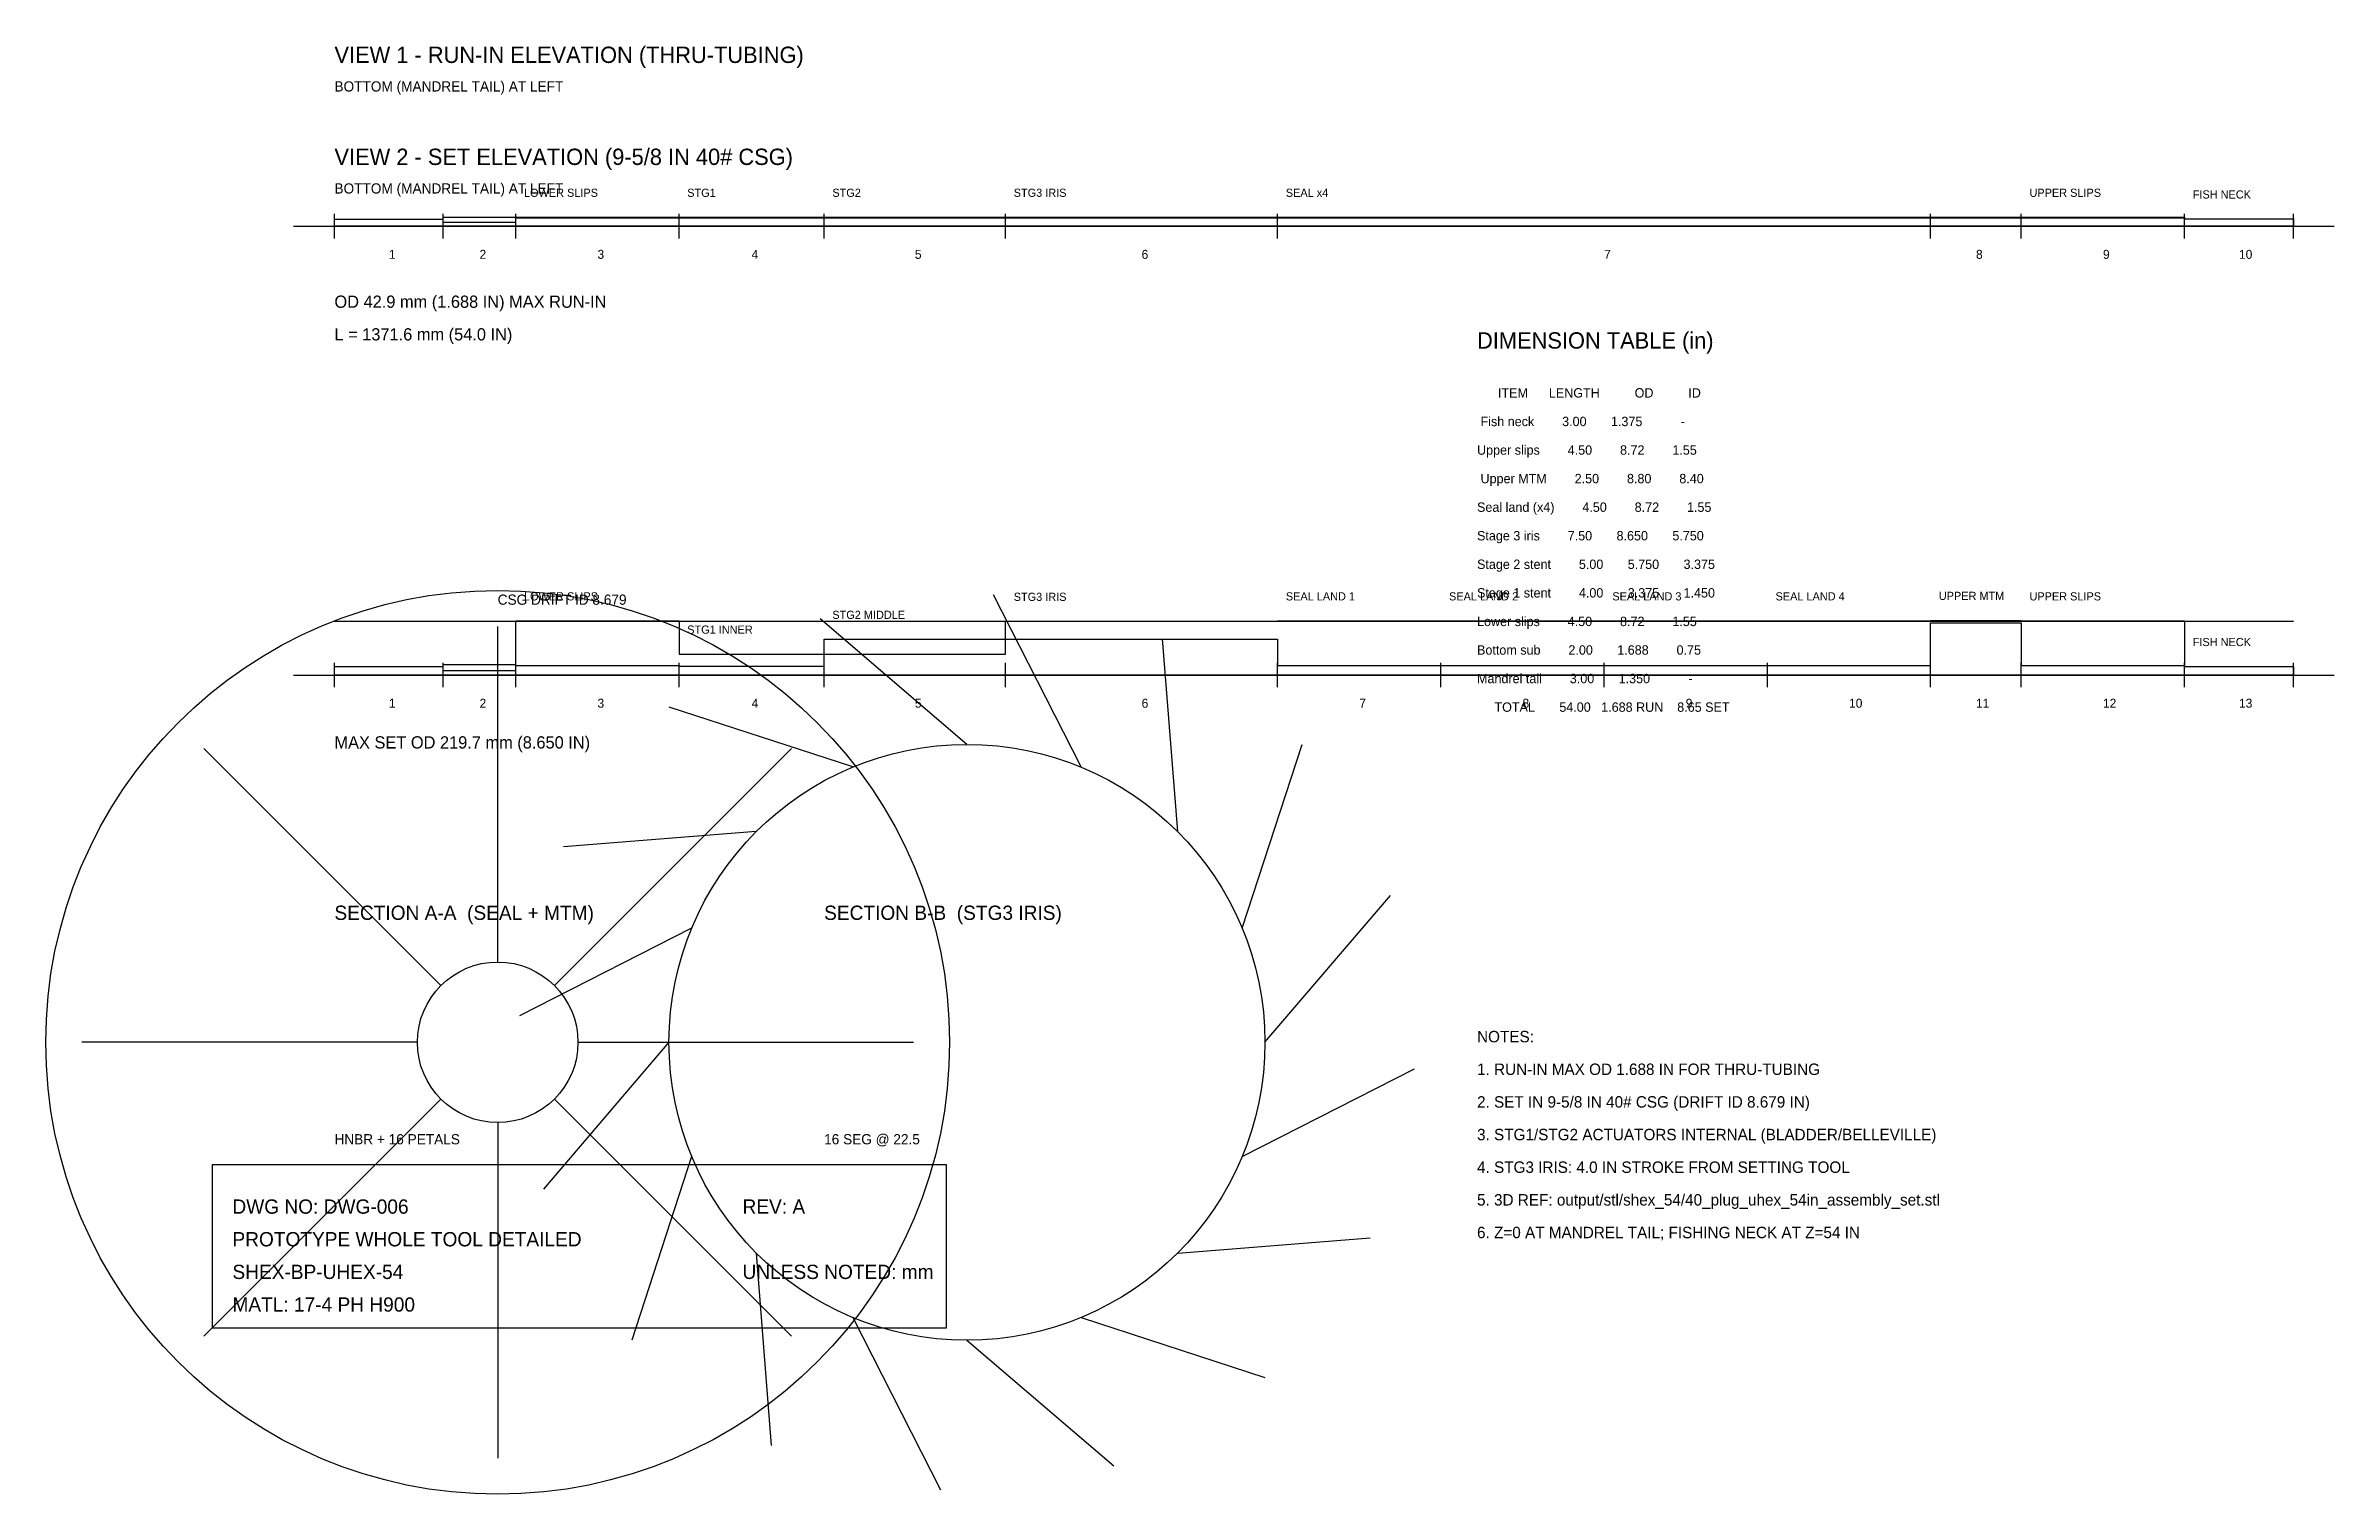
# Model space of a CAD drawing. Header units: millimetres. Extents: x -31 to 530, y -31 to 324.
import ezdxf

# ---------------------------------------------------------------- set-up
doc = ezdxf.new("R2010")
doc.units = ezdxf.units.MM
for name, color, linetype in [('CENTER', 1, 'Continuous'), ('DIM', 3, 'Continuous'), ('HIDDEN', 8, 'Continuous'), ('OUTLINE', 7, 'Continuous'), ('TEXT', 2, 'Continuous')]:
    doc.layers.add(name, color=color, linetype=linetype)

msp = doc.modelspace()

# ---------------------------------------------------------------- linework, layer by layer
at = {"layer": 'CENTER'}
for p, q in [((40, 277), (40, 283)), ((66.67, 277), (66.67, 283)), ((84.45, 277), (84.45, 283)), ((124.45, 277), (124.45, 283)), ((160.01, 277), (160.01, 283)), ((204.46, 277), (204.46, 283)), ((271.14, 277), (271.14, 283)), ((431.16, 277), (431.16, 283)), ((453.38, 277), (453.38, 283)), ((493.39, 277), (493.39, 283)), ((520.06, 277), (520.06, 283)), ((30, 280), (530.06, 280)), ((30, 170), (530.06, 170)), ((40, 167), (40, 173)), ((66.67, 167), (66.67, 173)), ((84.45, 167), (84.45, 173)), ((124.45, 167), (124.45, 173)), ((160.01, 167), (160.01, 173)), ((204.46, 167), (204.46, 173)), ((271.14, 167), (271.14, 173)), ((311.14, 167), (311.14, 173)), ((351.15, 167), (351.15, 173)), ((391.15, 167), (391.15, 173)), ((431.16, 167), (431.16, 173)), ((453.38, 167), (453.38, 173)), ((493.39, 167), (493.39, 173)), ((520.06, 167), (520.06, 173))]:
    msp.add_line(p, q, dxfattribs=at)
msp.add_circle((195, 80), 73.02, dxfattribs=at)
at = {"layer": 'DIM'}
msp.add_line((40, 183.23), (520.06, 183.23), dxfattribs=at)
at = {"layer": 'HIDDEN'}
for points in [[(66.67, 280.97), (84.45, 280.97), (84.45, 282.01), (124.45, 282.01), (124.45, 282.01), (160.01, 282.01), (160.01, 282.01), (204.46, 282.01), (204.46, 282.01), (271.14, 282.01), (271.14, 282.01), (431.16, 282.01), (431.16, 282.01), (453.38, 282.01), (453.38, 282.01), (493.39, 282.01)], [(66.67, 171.14), (84.45, 171.14), (84.45, 172.36), (124.45, 172.36), (124.45, 172.21), (160.01, 172.21), (160.01, 175.14), (204.46, 175.14), (204.46, 178.76), (271.14, 178.76), (271.14, 172.36), (311.14, 172.36), (311.14, 172.36), (351.15, 172.36), (351.15, 172.36), (391.15, 172.36), (391.15, 172.36), (431.16, 172.36), (431.16, 182.8), (453.38, 182.8), (453.38, 172.36), (493.39, 172.36)]]:
    msp.add_lwpolyline(points, dxfattribs=at)
msp.add_circle((80, 80), 19.68, dxfattribs=at)
at = {"layer": 'OUTLINE'}
for p, q in [((222.95, 147.47), (201.47, 189.66)), ((80, 99.69), (80, 181.88)), ((195, 153.02), (159.01, 183.79)), ((246.64, 131.64), (242.94, 178.84)), ((167.05, 147.47), (122.03, 162.12)), ((66.08, 93.92), (7.96, 152.04)), ((93.92, 93.92), (152.04, 152.04)), ((262.47, 107.95), (277.12, 152.97)), ((143.36, 131.64), (96.16, 127.94)), ((268.02, 80), (298.79, 115.99)), ((127.53, 107.95), (85.34, 86.47)), ((60.31, 80), (-21.88, 80)), ((121.98, 80), (91.21, 44.01)), ((99.69, 80), (181.88, 80)), ((262.47, 52.05), (304.66, 73.53)), ((66.08, 66.08), (7.96, 7.96)), ((93.92, 66.08), (152.04, 7.96)), ((80, 60.31), (80, -21.88)), ((127.53, 52.05), (112.88, 7.03)), ((143.36, 28.36), (147.06, -18.84)), ((246.64, 28.36), (293.84, 32.06)), ((167.05, 12.53), (188.53, -29.66)), ((222.95, 12.53), (267.97, -2.12)), ((195, 6.98), (230.99, -23.79))]:
    msp.add_line(p, q, dxfattribs=at)
for points in [[(40, 280), (40, 281.75), (66.67, 281.75), (66.67, 282.19), (84.45, 282.19), (84.45, 282.19), (124.45, 282.19), (124.45, 282.19), (160.01, 282.19), (160.01, 282.19), (204.46, 282.19), (204.46, 282.19), (271.14, 282.19), (271.14, 282.19), (431.16, 282.19), (431.16, 282.19), (453.38, 282.19), (453.38, 282.19), (493.39, 282.19), (493.39, 281.78), (520.06, 281.78), (520.06, 280), (40, 280)], [(40, 170), (40, 172.06), (66.67, 172.06), (66.67, 172.57), (84.45, 172.57), (84.45, 183.29), (124.45, 183.29), (124.45, 175.14), (160.01, 175.14), (160.01, 178.76), (204.46, 178.76), (204.46, 183.18), (271.14, 183.18), (271.14, 183.29), (311.14, 183.29), (311.14, 183.29), (351.15, 183.29), (351.15, 183.29), (391.15, 183.29), (391.15, 183.29), (431.16, 183.29), (431.16, 183.41), (453.38, 183.41), (453.38, 183.29), (493.39, 183.29), (493.39, 172.1), (520.06, 172.1), (520.06, 170), (40, 170)], [(10, 10), (190, 10), (190, 50), (10, 50), (10, 10)]]:
    msp.add_lwpolyline(points, dxfattribs=at)
msp.add_circle((80, 80), 110.74, dxfattribs=at)

# ---------------------------------------------------------------- texts
at = {"layer": 'DIM'}
for s, height, p in [('1', 2.2, (53.33, 272)), ('2', 2.2, (75.56, 272)), ('3', 2.2, (104.45, 272)), ('4', 2.2, (142.23, 272)), ('5', 2.2, (182.24, 272)), ('6', 2.2, (237.8, 272)), ('7', 2.2, (351.15, 272)), ('8', 2.2, (442.27, 272)), ('9', 2.2, (473.39, 272)), ('10', 2.2, (506.72, 272)), ('OD 42.9 mm (1.688 IN) MAX RUN-IN', 3, (40, 260)), ('L = 1371.6 mm (54.0 IN)', 3, (40, 252)), ('CSG DRIFT ID 8.679', 2.5, (80, 187.23)), ('1', 2.2, (53.33, 162)), ('2', 2.2, (75.56, 162)), ('3', 2.2, (104.45, 162)), ('4', 2.2, (142.23, 162)), ('5', 2.2, (182.24, 162)), ('6', 2.2, (237.8, 162)), ('7', 2.2, (291.14, 162)), ('8', 2.2, (331.15, 162)), ('9', 2.2, (371.15, 162)), ('10', 2.2, (411.16, 162)), ('11', 2.2, (442.27, 162)), ('12', 2.2, (473.39, 162)), ('13', 2.2, (506.72, 162)), ('MAX SET OD 219.7 mm (8.650 IN)', 3, (40, 152))]:
    msp.add_text(s, height=height, dxfattribs=at).set_placement(p)
at = {"layer": 'TEXT'}
for s, height, p in [('VIEW 1 - RUN-IN ELEVATION (THRU-TUBING)', 4, (40, 320)), ('BOTTOM (MANDREL TAIL) AT LEFT', 2.5, (40, 313)), ('VIEW 2 - SET ELEVATION (9-5/8 IN 40# CSG)', 4, (40, 295)), ('BOTTOM (MANDREL TAIL) AT LEFT', 2.5, (40, 288)), ('LOWER SLIPS', 2, (86.45, 287.19)), ('STG1', 2, (126.45, 287.19)), ('STG2', 2, (162.01, 287.19)), ('STG3 IRIS', 2, (206.46, 287.19)), ('SEAL x4', 2, (273.14, 287.19)), ('UPPER SLIPS', 2, (455.38, 287.19)), ('FISH NECK', 2, (495.39, 286.78)), ('DIMENSION TABLE (in)', 4, (320, 250)), ('      ITEM      LENGTH          OD          ID', 2.3, (320, 238)), (' Fish neck        3.00       1.375           -', 2.3, (320, 231)), ('Upper slips        4.50        8.72        1.55', 2.3, (320, 224)), (' Upper MTM        2.50        8.80        8.40', 2.3, (320, 217)), ('Seal land (x4)        4.50        8.72        1.55', 2.3, (320, 210)), ('Stage 3 iris        7.50       8.650       5.750', 2.3, (320, 203)), ('Stage 2 stent        5.00       5.750       3.375', 2.3, (320, 196)), ('Stage 1 stent        4.00       3.375       1.450', 2.3, (320, 189)), ('LOWER SLIPS', 2, (86.45, 188.29)), ('STG2 MIDDLE', 2, (162.01, 183.76)), ('STG3 IRIS', 2, (206.46, 188.18)), ('SEAL LAND 1', 2, (273.14, 188.29)), ('SEAL LAND 2', 2, (313.14, 188.29)), ('SEAL LAND 3', 2, (353.15, 188.29)), ('SEAL LAND 4', 2, (393.15, 188.29)), ('UPPER MTM', 2, (433.16, 188.41)), ('UPPER SLIPS', 2, (455.38, 188.29)), ('STG1 INNER', 2, (126.45, 180.14)), ('Lower slips        4.50        8.72        1.55', 2.3, (320, 182)), ('Bottom sub        2.00       1.688        0.75', 2.3, (320, 175)), ('FISH NECK', 2, (495.39, 177.1)), ('Mandrel tail        3.00       1.350           -', 2.3, (320, 168)), ('     TOTAL       54.00   1.688 RUN    8.65 SET', 2.3, (320, 161)), ('SECTION A-A  (SEAL + MTM)', 3.5, (40, 110)), ('SECTION B-B  (STG3 IRIS)', 3.5, (160, 110)), ('NOTES:', 2.8, (320, 80)), ('1. RUN-IN MAX OD 1.688 IN FOR THRU-TUBING', 2.8, (320, 72)), ('2. SET IN 9-5/8 IN 40# CSG (DRIFT ID 8.679 IN)', 2.8, (320, 64)), ('HNBR + 16 PETALS', 2.5, (40, 55)), ('16 SEG @ 22.5', 2.5, (160, 55)), ('3. STG1/STG2 ACTUATORS INTERNAL (BLADDER/BELLEVILLE)', 2.8, (320, 56)), ('4. STG3 IRIS: 4.0 IN STROKE FROM SETTING TOOL', 2.8, (320, 48)), ('DWG NO: DWG-006', 3.5, (15, 38)), ('REV: A', 3.5, (140, 38)), ('5. 3D REF: output/stl/shex_54/40_plug_uhex_54in_assembly_set.stl', 2.8, (320, 40)), ('6. Z=0 AT MANDREL TAIL; FISHING NECK AT Z=54 IN', 2.8, (320, 32)), ('PROTOTYPE WHOLE TOOL DETAILED', 3.5, (15, 30)), ('SHEX-BP-UHEX-54', 3.5, (15, 22)), ('UNLESS NOTED: mm', 3.5, (140, 22)), ('MATL: 17-4 PH H900', 3.5, (15, 14))]:
    msp.add_text(s, height=height, dxfattribs=at).set_placement(p)

doc.saveas('drawing.dxf')
